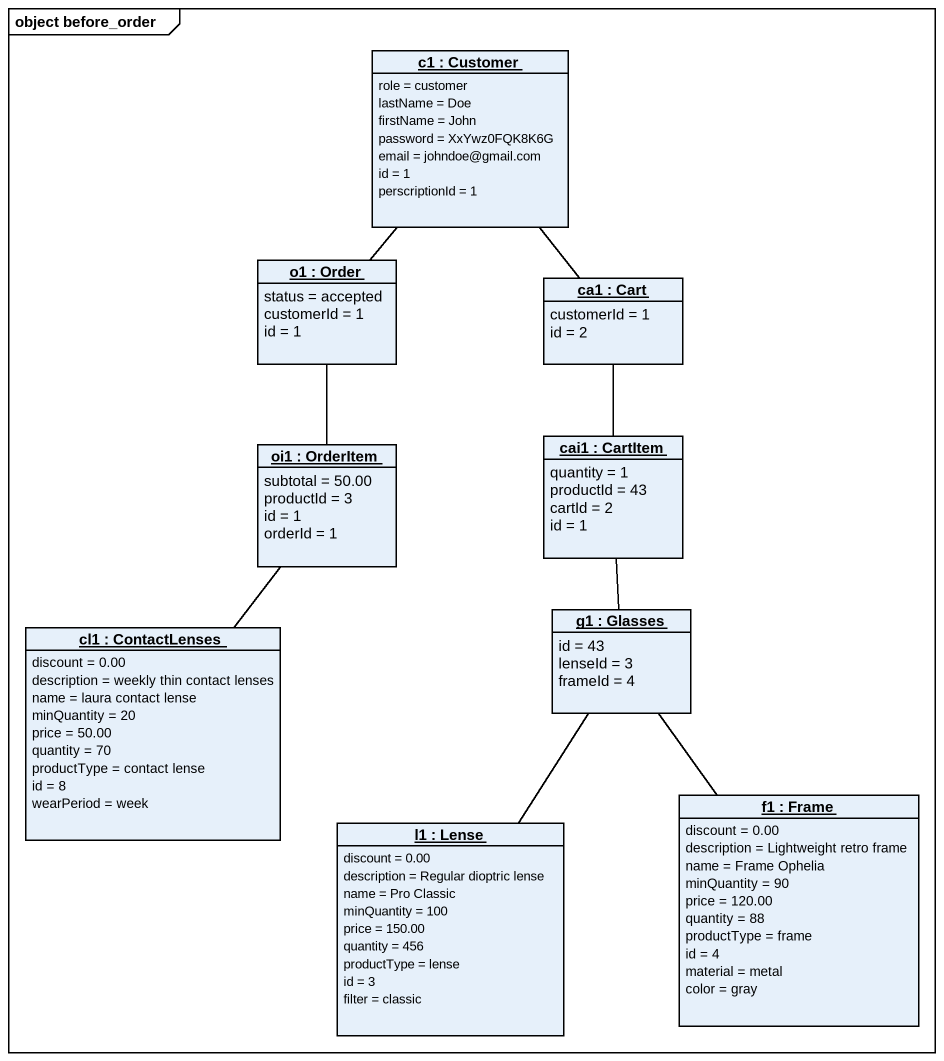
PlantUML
@startuml
mainframe object before_order
hide circle
hide empty members
object "c1 : Customer" as c1 {
  role = customer
  lastName = Doe
  firstName = John
  password = XxYwz0FQK8K6G
  email = johndoe@gmail.com
  id = 1
  perscriptionId = 1
}
object "o1 : Order" as o1 {
  status = accepted
  customerId = 1
  id = 1
}
object "ca1 : Cart" as ca1 {
  customerId = 1
  id = 2
}
object "oi1 : OrderItem" as oi1 {
  subtotal = 50.00
  productId = 3
  id = 1
  orderId = 1
}
object "cai1 : CartItem" as cai1 {
  quantity = 1
  productId = 43
  cartId = 2
  id = 1
}
object "cl1 : ContactLenses" as cl1 {
  discount = 0.00
  description = weekly thin contact lenses
  name = laura contact lense
  minQuantity = 20
  price = 50.00
  quantity = 70
  productType = contact lense
  id = 8
  wearPeriod = week
}
object "g1 : Glasses" as g1 {
  id = 43
  lenseId = 3
  frameId = 4
}
object "l1 : Lense" as l1 {
  discount = 0.00
  description = Regular dioptric lense
  name = Pro Classic
  minQuantity = 100
  price = 150.00
  quantity = 456
  productType = lense
  id = 3
  filter = classic
}
object "f1 : Frame" as f1 {
  discount = 0.00
  description = Lightweight retro frame
  name = Frame Ophelia
  minQuantity = 90
  price = 120.00
  quantity = 88
  productType = frame
  id = 4
  material = metal
  color = gray
}
c1 -- o1
c1 -- ca1
o1 -- oi1
oi1 -- cl1
cai1 -up- ca1
cai1 -- g1
l1 -up- g1
f1 -up- g1
@enduml
